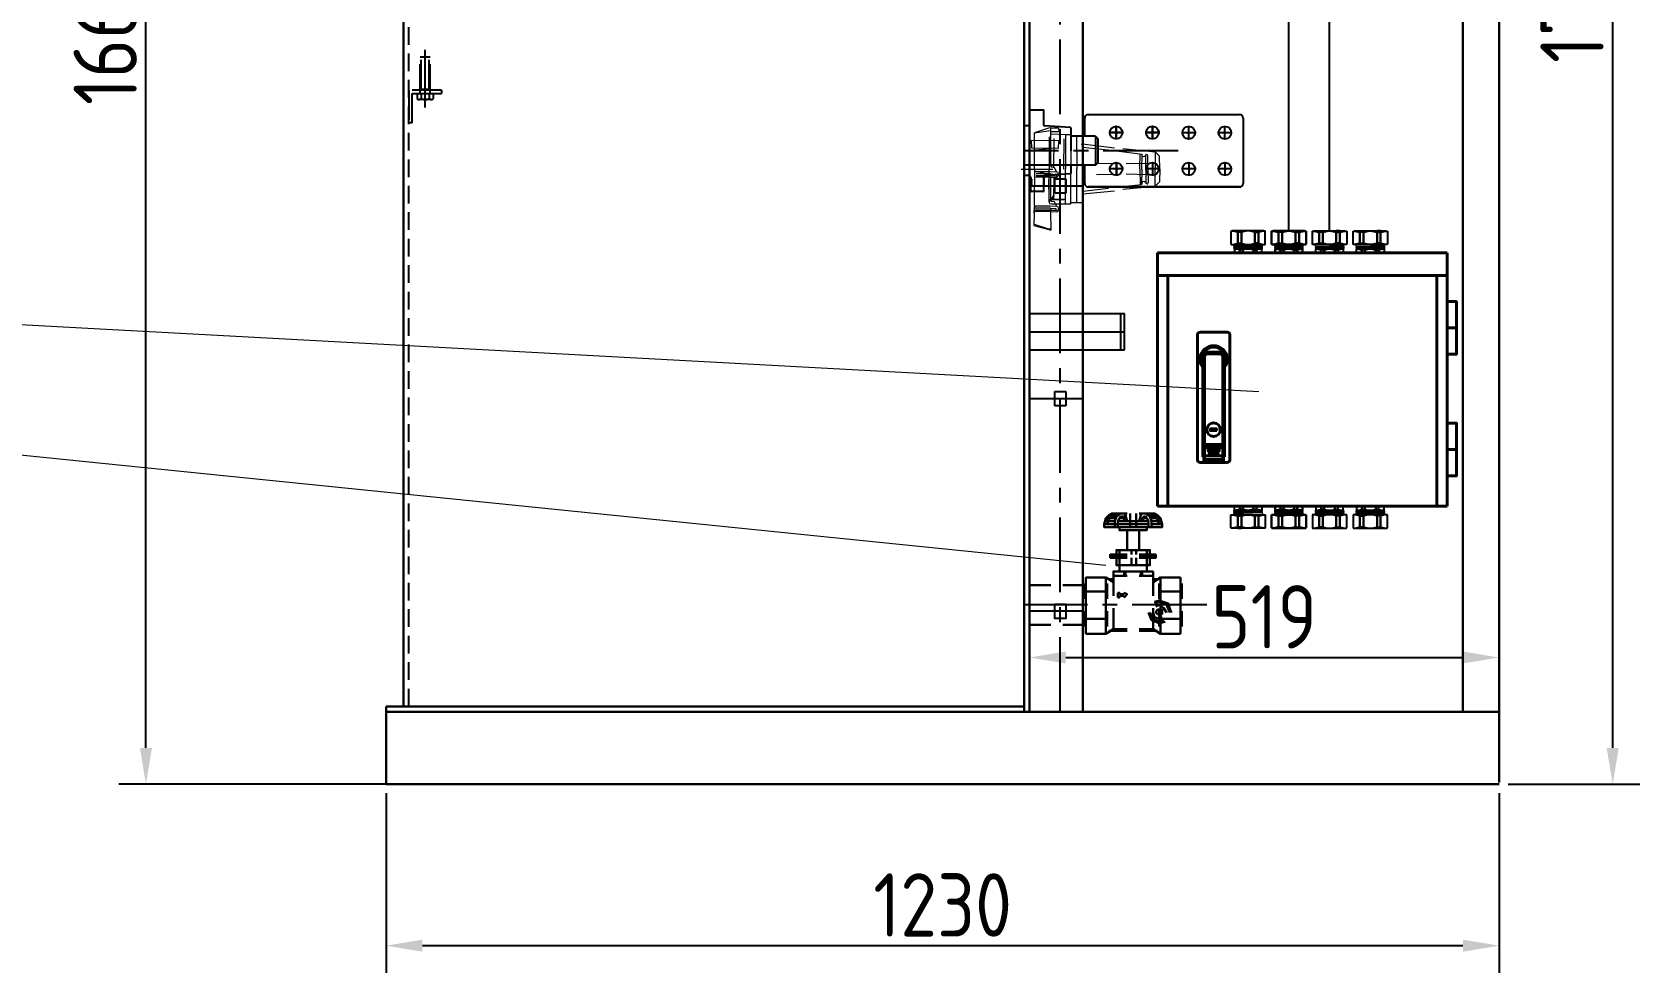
# Model space of a CAD drawing. Header units: millimetres. Extents: x 124493 to 133608, y -169944 to -164394.
# Drawn here: x 128346 to 130123, y -167298 to -166259 of the extents above; entities that cross this region are included whole.
import ezdxf

# ---------------------------------------------------------------- set-up
doc = ezdxf.new("R2010")
doc.units = ezdxf.units.MM
doc.header["$LTSCALE"] = 13
for name, pattern in [('CENTER', [50.8, 31.75, -6.35, 6.35, -6.35]), ('CENTERX2', [101.6, 63.5, -12.7, 12.7, -12.7]), ('DASHED', [0.75, 0.5, -0.25])]:
    doc.linetypes.add(name, pattern=pattern)
doc.layers.get('0').update_dxf_attribs({"color": 1, "linetype": 'CENTER'})
for name, color, linetype in [('1', 4, 'Continuous'), ('4虚线层', 6, 'DASHED'), ('C00-00-00', 7, 'Continuous'), ('粗实线', 4, 'Continuous')]:
    doc.layers.add(name, color=color, linetype=linetype)
doc.layers.add('标注、文本', color=3, linetype='Continuous', lineweight=25)
doc.layers.add('铁心', color=3, linetype='Continuous', lineweight=0)
doc.styles.get("Standard").update_dxf_attribs({"font": 'gbenor.shx', "bigfont": 'gbcbig.shx'})
doc.dimstyles.new('1-15', dxfattribs={"dimscale": 20, "dimtxt": 3.5, "dimasz": 2, "dimexe": 1.5, "dimexo": 0.5, "dimgap": 0.5, "dimtad": 1, "dimtoh": 1, "dimdec": 1, "dimdsep": 46, "dimtxsty": 'Standard', "dimcen": 2.5, "dimclrd": 3, "dimclre": 3, "dimclrt": 3, "dimadec": 0, "dimazin": 2, "dimtfac": 1, "dimtdec": 1, "dimtmove": 0, "dimatfit": 2, "dimfxl": 1, "dimarcsym": 0})

# ---------------------------------------------------------------- blocks, each defined once
blk = doc.blocks.new('A$C5957240F')
at = {"layer": '1', "color": 1, "linetype": 'CENTERX2', "lineweight": -3, "ltscale": 0.1}
blk.add_line((18, 16.7), (18, 80.4), dxfattribs=at)
at = {"layer": '4虚线层', "ltscale": 5}
for p, q in [((12.6, 32.4), (12.6, 72.9)), ((12.6, 72.9), (23.4, 72.9)), ((13.7, 37.2), (13.7, 72.9)), ((22.3, 37.2), (22.3, 72.9)), ((23.4, 32.4), (23.4, 72.9)), ((36, 36), (0, 36)), ((0, 36), (0, 0)), ((12.6, 37.2), (23.4, 37.2)), ((36, 36), (36, 32.4)), ((3.6, 0), (3.6, 32.4)), ((3.6, 32.4), (36, 32.4)), ((9, 32.4), (27, 32.4)), ((9, 32.4), (9, 26.7)), ((13.5, 32.4), (13.5, 26.7)), ((24.8, 25.6), (18, 25.6)), ((22.5, 32.4), (22.5, 26.7)), ((27, 32.4), (27, 26.7)), ((3.6, 0), (0, 0))]:
    blk.add_line(p, q, dxfattribs=at)
at = {"layer": '4虚线层'}
blk.add_line((18, 25.6), (11.2, 25.6), dxfattribs=at)
blk.add_arc((11.2, 28.7), 3.01, 221.6088, 318.3912, dxfattribs=at)
at = {"layer": '4虚线层', "ltscale": 5}
for centre, radius, start, end in [((18, 36.2), 10.5, 244.676, 295.324), ((24.8, 28.7), 3.01, 221.6088, 318.3912)]:
    blk.add_arc(centre, radius, start, end, dxfattribs=at)
blk = doc.blocks.new('*D529')
at = {"layer": 'Defpoints', "color": 0, "transparency": 16777216}
for p in [(128737.7, -167089.8), (129967.7, -167089.8), (128737.7, -167268.3)]:
    blk.add_point(p, dxfattribs=at)
at = {"layer": '标注、文本', "color": 3, "lineweight": -2, "transparency": 16777216}
for p, q in [((128737.7, -167099.8), (128737.7, -167298.3)), ((129967.7, -167099.8), (129967.7, -167298.3)), ((129927.7, -167268.3), (128777.7, -167268.3))]:
    blk.add_line(p, q, dxfattribs=at)
at = {"layer": '标注、文本', "color": 3, "transparency": 16777216}
for points in [[(128777.7, -167261.6), (128777.7, -167275), (128737.7, -167268.3)], [(129927.7, -167261.6), (129927.7, -167275), (129967.7, -167268.3)]]:
    blk.add_solid(points, dxfattribs=at)
at = {"layer": '标注、文本', "color": 3, "transparency": 16777216, "insert": (129352.7, -167223.3), "char_height": 70, "attachment_point": 5}
blk.add_mtext('1230', dxfattribs=at)
blk = doc.blocks.new('*D530')
at = {"layer": 'Defpoints', "color": 0, "transparency": 16777216}
for p in [(129967.7, -166949.8), (129448.7, -167009.8), (129967.7, -167009.8)]:
    blk.add_point(p, dxfattribs=at)
at = {"layer": '标注、文本', "color": 3, "lineweight": -2, "transparency": 16777216}
for p, q in [((129448.7, -166999.8), (129448.7, -166919.8)), ((129967.7, -166999.8), (129967.7, -166919.8)), ((129488.7, -166949.8), (129927.7, -166949.8))]:
    blk.add_line(p, q, dxfattribs=at)
at = {"layer": '标注、文本', "color": 3, "transparency": 16777216}
for points in [[(129488.7, -166943.1), (129488.7, -166956.4), (129448.7, -166949.8)], [(129927.7, -166943.1), (129927.7, -166956.4), (129967.7, -166949.8)]]:
    blk.add_solid(points, dxfattribs=at)
at = {"layer": '标注、文本', "color": 3, "transparency": 16777216, "insert": (129708.2, -166904.8), "char_height": 70, "attachment_point": 5}
blk.add_mtext('519', dxfattribs=at)
blk = doc.blocks.new('*D534')
at = {"layer": 'Defpoints', "color": 0, "transparency": 16777216}
for p in [(129967.7, -165339.8), (130093.4, -165339.8), (129967.7, -167089.8)]:
    blk.add_point(p, dxfattribs=at)
at = {"layer": '标注、文本', "color": 3, "lineweight": -2, "transparency": 16777216}
for p, q in [((129977.7, -165339.8), (130123.4, -165339.8)), ((130093.4, -167049.8), (130093.4, -165379.8)), ((129977.7, -167089.8), (130123.4, -167089.8))]:
    blk.add_line(p, q, dxfattribs=at)
at = {"layer": '标注、文本', "color": 3, "transparency": 16777216}
for points in [[(130086.7, -165379.8), (130100, -165379.8), (130093.4, -165339.8)], [(130086.7, -167049.8), (130100, -167049.8), (130093.4, -167089.8)]]:
    blk.add_solid(points, dxfattribs=at)
at = {"layer": '标注、文本', "color": 3, "transparency": 16777216, "insert": (130048.4, -166214.8), "char_height": 70, "attachment_point": 5, "rotation": 90}
blk.add_mtext('1750', dxfattribs=at)
blk = doc.blocks.new('A$C4C206FB1')
at = {"layer": '标注、文本', "color": 4, "lineweight": 30}
for points in [[(58.5, 85.6), (56.4, 84.5), (54.2, 82.4)], [(58.5, 84.5), (56.4, 83.4), (55.3, 82.4)], [(58.5, 83.4), (57.4, 82.4), (56.4, 81.3)], [(58.5, 82.4), (57.4, 82.4), (56.4, 81.3)], [(68.3, 85.6), (65, 85.6), (61.8, 83.4), (60.7, 80.2)], [(65, 83.4), (63.9, 82.4), (62.9, 80.2)], [(65, 82.4), (63.9, 82.4), (62.9, 80.2)], [(62.9, 75.9), (62.9, 80.2), (62.9, 78)], [(67.2, 80.2), (67.2, 82.4), (67.2, 83.4), (66.1, 83.4)], [(67.2, 82.4), (66.1, 82.4)], [(67.2, 82.4), (67.2, 80.2)], [(69.4, 80.2), (68.3, 84.5), (68.3, 85.6)], [(78, 80.2), (79.1, 84.5), (80.2, 85.6)], [(78, 85.6), (88.9, 85.6)], [(81.3, 83.4), (80.2, 82.4)], [(80.2, 80.2), (81.3, 82.4)], [(86.7, 80.2), (85.6, 83.4), (82.4, 85.6)], [(84.5, 80.2), (83.4, 82.4), (82.4, 83.4)], [(84.5, 80.2), (83.4, 82.4), (82.4, 82.4)], [(84.5, 75.9), (84.5, 80.2), (84.5, 78)], [(93.2, 82.4), (91, 84.5), (88.9, 85.6)], [(92.1, 82.4), (91, 83.4), (88.9, 84.5)], [(91, 81.3), (89.9, 82.4), (88.9, 83.4)], [(91, 81.3), (89.9, 82.4), (88.9, 82.4)], [(69.4, 75.9), (53.1, 75.9), (53.1, 78)], [(69.4, 75.9), (53.1, 75.9), (53.1, 78), (60.7, 78)], [(62.9, 78), (84.5, 78)], [(94.3, 78), (94.3, 75.9), (78, 75.9)], [(86.7, 78), (94.3, 78), (94.3, 75.9), (78, 75.9)], [(61.8, 56.4), (61.8, 59.6), (85.6, 59.6), (85.6, 56.4)], [(69.4, 55.3), (57.4, 55.3), (57.4, 56.4), (69.4, 56.4)], [(69.4, 54.2), (57.4, 54.2), (57.4, 55.3), (69.4, 55.3)], [(85.6, 54.2), (85.6, 48.8), (61.8, 48.8), (61.8, 54.2)], [(89.9, 56.4), (89.9, 55.3), (78, 55.3)], [(78, 56.4), (89.9, 56.4)], [(89.9, 55.3), (89.9, 54.2), (78, 54.2)], [(78, 55.3), (89.9, 55.3)], [(0, 34.7), (15.2, 34.7)], [(23.8, 34.7), (39, 34.7)], [(39, 24.9), (39, 35.8)], [(40.1, 40.1), (40.1, 30.3), (40.1, 10.8), (40.1, 0)], [(54.2, 40.1), (54.2, 30.3), (54.2, 10.8), (54.2, 0)], [(69.4, 41.2), (59.6, 41.2), (59.6, 44.4), (69.4, 44.4)], [(59.6, 41.2), (59.6, 27.1)], [(87.8, 44.4), (87.8, 41.2), (78, 41.2)], [(78, 44.4), (87.8, 44.4)], [(87.8, 41.2), (87.8, 27.1)], [(107.3, 40.1), (107.3, 30.3), (93.2, 30.3)], [(93.2, 40.1), (93.2, 30.3), (93.2, 10.8), (93.2, 0)], [(107.3, 40.1), (107.3, 30.3), (107.3, 10.8), (107.3, 0)], [(108.4, 24.9), (108.4, 35.8)], [(62.9, 29.3), (63.9, 29.3), (63.9, 28.2)], [(62.9, 29.3), (62.9, 28.2)], [(62.9, 26), (63.9, 26), (63.9, 27.1)], [(67.2, 26), (67.2, 27.1), (63.9, 27.1)], [(67.2, 29.3), (69.4, 28.2), (67.2, 26)], [(67.2, 29.3), (67.2, 28.2)], [(100.8, 15.2), (98.6, 21.7), (92.1, 23.8), (88.9, 22.8)], [(55.3, 16.3), (55.3, 5.4)], [(59.6, 18.4), (59.6, 3.3)], [(84.5, 15.2), (86.7, 9.8), (92.1, 7.6), (96.5, 8.7)], [(85.6, 15.2), (87.8, 10.8), (92.1, 8.7), (95.4, 9.8)], [(87.8, 18.4), (87.8, 3.3), (93.2, 0)], [(87.8, 15.2), (88.9, 11.9), (92.1, 10.8), (94.3, 11.9)], [(99.7, 15.2), (97.5, 20.6), (92.1, 22.8), (88.9, 21.7)], [(97.5, 15.2), (95.4, 18.4), (92.1, 20.6), (89.9, 19.5)], [(92.1, 16.3), (92.1, 5.4)], [(99.7, 15.2), (99.7, 16.3)], [(100.8, 15.2), (100.8, 16.3)], [(0, 6.5), (15.2, 6.5)], [(23.8, 6.5), (39, 6.5)], [(56.4, 2.2), (69.4, 2.2)], [(58.5, 3.3), (69.4, 3.3)], [(78, 3.3), (87.8, 3.3)], [(78, 3.3), (88.9, 3.3)], [(78, 2.2), (91, 2.2)], [(107.3, 10.8), (93.2, 10.8)]]:
    blk.add_lwpolyline(points, dxfattribs=at)
for points in [[(83.4, 75.9), (83.4, 73.7), (63.9, 73.7), (63.9, 75.9)], [(78, 73.7), (78, 59.6), (69.4, 59.6), (69.4, 73.7)], [(83.4, 48.8), (83.4, 44.4), (63.9, 44.4), (63.9, 48.8)], [(94.3, 15.2), (94.3, 17.3), (92.1, 17.3), (91, 17.3), (89.9, 15.2), (91, 14.1), (92.1, 14.1), (94.3, 14.1)], [(93.2, 15.2), (93.2, 16.3), (92.1, 16.3), (92.1, 15.2)]]:
    blk.add_lwpolyline(points, close=True, dxfattribs=at)
for points in [[(53.1, 78), (53.1, 78), (54.2, 82.4), (54.2, 82.4)], [(53.1, 78), (53.1, 78), (55.3, 82.4), (55.3, 82.4)], [(55.3, 78), (55.3, 78), (56.4, 81.3), (56.4, 81.3)], [(55.3, 78), (55.3, 78), (56.4, 81.3), (56.4, 81.3)], [(56.4, 80.2), (56.4, 80.2), (60.7, 80.2), (60.7, 80.2)], [(58.5, 85.6), (58.5, 85.6), (69.4, 85.6), (69.4, 85.6)], [(58.5, 84.5), (58.5, 84.5), (63.9, 84.5), (63.9, 84.5)], [(58.5, 83.4), (58.5, 83.4), (61.8, 83.4), (61.8, 83.4)], [(58.5, 82.4), (58.5, 82.4), (61.8, 82.4), (61.8, 82.4)], [(60.7, 80.2), (60.7, 80.2), (60.7, 75.9), (60.7, 75.9)], [(62.9, 80.2), (62.9, 80.2), (84.5, 80.2), (84.5, 80.2)], [(65, 83.4), (65, 83.4), (66.1, 83.4), (66.1, 83.4)], [(65, 82.4), (65, 82.4), (66.1, 82.4), (66.1, 82.4)], [(71.5, 85.6), (71.5, 85.6), (71.5, 75.9), (71.5, 75.9)], [(75.9, 85.6), (75.9, 85.6), (75.9, 75.9), (75.9, 75.9)], [(79.1, 84.5), (79.1, 84.5), (79.1, 85.6), (79.1, 85.6)], [(82.4, 85.6), (82.4, 85.6), (80.2, 85.6), (80.2, 85.6)], [(80.2, 82.4), (80.2, 82.4), (80.2, 80.2), (80.2, 80.2)], [(82.4, 83.4), (82.4, 83.4), (81.3, 83.4), (81.3, 83.4)], [(82.4, 82.4), (82.4, 82.4), (81.3, 82.4), (81.3, 82.4)], [(88.9, 84.5), (88.9, 84.5), (83.4, 84.5), (83.4, 84.5)], [(88.9, 83.4), (88.9, 83.4), (85.6, 83.4), (85.6, 83.4)], [(88.9, 82.4), (88.9, 82.4), (85.6, 82.4), (85.6, 82.4)], [(86.7, 80.2), (86.7, 80.2), (91, 80.2), (91, 80.2)], [(91, 80.2), (91, 80.2), (86.7, 80.2), (86.7, 80.2)], [(86.7, 80.2), (86.7, 80.2), (86.7, 75.9), (86.7, 75.9)], [(92.1, 78), (92.1, 78), (91, 81.3), (91, 81.3)], [(92.1, 78), (92.1, 78), (91, 81.3), (91, 81.3)], [(94.3, 78), (94.3, 78), (92.1, 82.4), (92.1, 82.4)], [(94.3, 78), (94.3, 78), (93.2, 82.4), (93.2, 82.4)], [(60.7, 78), (60.7, 78), (55.3, 78), (55.3, 78)], [(60.7, 78), (60.7, 78), (62.9, 78), (62.9, 78)], [(84.5, 78), (84.5, 78), (62.9, 78), (62.9, 78)], [(94.3, 78), (94.3, 78), (86.7, 78), (86.7, 78)], [(86.7, 78), (86.7, 78), (92.1, 78), (92.1, 78)], [(94.3, 75.9), (94.3, 75.9), (94.3, 78), (94.3, 78)], [(63.9, 59.6), (63.9, 59.6), (63.9, 56.4), (63.9, 56.4)], [(72.6, 59.6), (72.6, 59.6), (72.6, 56.4), (72.6, 56.4)], [(75.9, 59.6), (75.9, 59.6), (75.9, 56.4), (75.9, 56.4)], [(83.4, 59.6), (83.4, 59.6), (83.4, 56.4), (83.4, 56.4)], [(63.9, 54.2), (63.9, 54.2), (63.9, 48.8), (63.9, 48.8)], [(72.6, 54.2), (72.6, 54.2), (72.6, 48.8), (72.6, 48.8)], [(75.9, 54.2), (75.9, 54.2), (75.9, 48.8), (75.9, 48.8)], [(83.4, 54.2), (83.4, 54.2), (83.4, 48.8), (83.4, 48.8)], [(40.1, 40.1), (40.1, 40.1), (46.6, 40.1), (46.6, 40.1)], [(40.1, 30.3), (40.1, 30.3), (40.1, 40.1), (40.1, 40.1)], [(46.6, 40.1), (46.6, 40.1), (54.2, 40.1), (54.2, 40.1)], [(54.2, 40.1), (54.2, 40.1), (59.6, 36.8), (59.6, 36.8)], [(55.3, 35.8), (55.3, 35.8), (55.3, 24.9), (55.3, 24.9)], [(56.4, 39), (56.4, 39), (59.6, 39), (59.6, 39)], [(58.5, 37.9), (58.5, 37.9), (59.6, 37.9), (59.6, 37.9)], [(67.2, 44.4), (67.2, 44.4), (67.2, 41.2), (67.2, 41.2)], [(68.3, 44.4), (68.3, 44.4), (68.3, 41.2), (68.3, 41.2)], [(79.1, 44.4), (79.1, 44.4), (79.1, 41.2), (79.1, 41.2)], [(80.2, 44.4), (80.2, 44.4), (80.2, 41.2), (80.2, 41.2)], [(93.2, 40.1), (93.2, 40.1), (87.8, 36.8), (87.8, 36.8)], [(87.8, 39), (87.8, 39), (91, 39), (91, 39)], [(87.8, 37.9), (87.8, 37.9), (88.9, 37.9), (88.9, 37.9)], [(92.1, 35.8), (92.1, 35.8), (92.1, 24.9), (92.1, 24.9)], [(107.3, 40.1), (107.3, 40.1), (93.2, 40.1), (93.2, 40.1)], [(40.1, 30.3), (40.1, 30.3), (46.6, 30.3), (46.6, 30.3)], [(46.6, 30.3), (46.6, 30.3), (54.2, 30.3), (54.2, 30.3)], [(62.9, 26), (62.9, 26), (62.9, 28.2), (62.9, 28.2)], [(63.9, 28.2), (63.9, 28.2), (67.2, 28.2), (67.2, 28.2)], [(39, 5.4), (39, 5.4), (39, 16.3), (39, 16.3)], [(97.5, 15.2), (97.5, 15.2), (97.5, 16.3), (97.5, 16.3)], [(108.4, 5.4), (108.4, 5.4), (108.4, 16.3), (108.4, 16.3)], [(40.1, 10.8), (40.1, 10.8), (46.6, 10.8), (46.6, 10.8)], [(46.6, 10.8), (46.6, 10.8), (54.2, 10.8), (54.2, 10.8)], [(54.2, 0), (54.2, 0), (59.6, 3.3), (59.6, 3.3)], [(59.6, 3.3), (59.6, 3.3), (69.4, 3.3), (69.4, 3.3)], [(45.5, 0), (45.5, 0), (40.1, 0), (40.1, 0)], [(54.2, 0), (54.2, 0), (45.5, 0), (45.5, 0)], [(93.2, 0), (93.2, 0), (107.3, 0), (107.3, 0)]]:
    blk.add_open_spline(points, degree=3, dxfattribs=at)
blk = doc.blocks.new('*D537')
at = {"layer": 'Defpoints', "color": 0, "transparency": 16777216}
for p in [(128472, -165431.6), (128703.7, -165431.6), (128817.7, -167089.8)]:
    blk.add_point(p, dxfattribs=at)
at = {"layer": '标注、文本', "color": 3, "lineweight": -2, "transparency": 16777216}
for p, q in [((128693.7, -165431.6), (128442, -165431.6)), ((128472, -167049.8), (128472, -165471.6)), ((128807.7, -167089.8), (128442, -167089.8))]:
    blk.add_line(p, q, dxfattribs=at)
at = {"layer": '标注、文本', "color": 3, "transparency": 16777216}
for points in [[(128465.4, -165471.6), (128478.7, -165471.6), (128472, -165431.6)], [(128465.4, -167049.8), (128478.7, -167049.8), (128472, -167089.8)]]:
    blk.add_solid(points, dxfattribs=at)
at = {"layer": '标注、文本', "color": 3, "transparency": 16777216, "insert": (128427, -166260.7), "char_height": 70, "attachment_point": 5, "rotation": 90}
blk.add_mtext('1660', dxfattribs=at)
blk = doc.blocks.new('电缆管接头(M32)')
at = {"color": 1}
for p, q in [((15.2, 0), (-15.2, 0)), ((15.2, -4.5), (-15.2, -4.5))]:
    blk.add_line(p, q, dxfattribs=at)
at = {"color": 1, "lineweight": 15}
for p, q in [((-16, -5), (-15.2, -4.5)), ((-16, -5), (-15.2, -5.5)), ((-16, -5.9), (-15.2, -5.5)), ((-16, -5.9), (-15.2, -6.4)), ((-16, -6.9), (-15.2, -6.4)), ((-16, -6.9), (-15.2, -7.4)), ((-16, -7.9), (-15.2, -7.4)), ((-16, -7.9), (-16, -9.3)), ((16, -9.3), (-16, -9.3)), ((-15.2, -4.5), (15.2, -5.5)), ((-15.2, -5.5), (15.2, -6.4)), ((-15.2, -6.4), (15.2, -7.4)), ((-15.2, -7.4), (15.2, -8.3)), ((16, -5), (15.2, -4.5)), ((16, -5), (15.2, -5.5)), ((16, -5.9), (15.2, -5.5)), ((16, -5.9), (15.2, -6.4)), ((16, -6.9), (15.2, -6.4)), ((16, -6.9), (15.2, -7.4)), ((16, -7.9), (15.2, -7.4)), ((16, -7.9), (15.2, -8.3)), ((16, -8.8), (15.2, -8.3)), ((16, -8.8), (16, -9.3))]:
    blk.add_line(p, q, dxfattribs=at)
at = {"color": 1}
for points in [[(-15.2, 0), (-15.2, -4.2)], [(-9.2, 0), (-9.2, -3.4)], [(-9.2, 0), (-9.2, -3.4)], [(-6, 0), (-6, -3.4)], [(-6, -3.4), (-6, 0)], [(6, -3.4), (6, 0)], [(6, 0), (6, -3.4)], [(6, -3.4), (6, 0)], [(9.2, 0), (9.2, -3.4)], [(9.2, 0), (9.2, -3.4)], [(15.2, -4.2), (15.2, 0)], [(-19, -9.6), (-19, -23.9)], [(17.2, -9.3), (-17.2, -9.3)], [(-13.8, -4.5), (13.8, -4.5)], [(-7.5, -9.3), (-11.5, -9.3)], [(-11.5, -10.7), (-11.5, -22.9)], [(-11.5, -10.7), (-11.5, -22.9)], [(-9.2, -4.5), (-6, -4.5)], [(7.5, -9.3), (-7.5, -9.3)], [(-7.5, -10.7), (-7.5, -22.9)], [(-7.5, -22.9), (-7.5, -10.7)], [(-6, -4.5), (6, -4.5)], [(9.2, -4.5), (6, -4.5)], [(7.5, -9.3), (11.5, -9.3)], [(7.5, -22.9), (7.5, -10.7)], [(7.5, -10.7), (7.5, -22.9)], [(7.5, -22.9), (7.5, -10.7)], [(11.5, -10.7), (11.5, -22.9)], [(11.5, -10.7), (11.5, -22.9)], [(19, -23.9), (19, -9.6)], [(-17.2, -24.3), (17.2, -24.3)], [(-11.5, -24.3), (-7.5, -24.3)], [(-7.5, -24.3), (7.5, -24.3)], [(11.5, -24.3), (7.5, -24.3)]]:
    blk.add_lwpolyline(points, dxfattribs=at)
for points in [[(-6, -3.4), (-9.2, -3.4), (-9.2, 0), (-6, 0)], [(6, -3.4), (9.2, -3.4), (9.2, 0), (6, 0)], [(-7.5, -22.9), (-11.5, -22.9), (-11.5, -10.7), (-7.5, -10.7)], [(7.5, -22.9), (11.5, -22.9), (11.5, -10.7), (7.5, -10.7)]]:
    blk.add_lwpolyline(points, close=True, dxfattribs=at)
for centre, radius, start, end in [((-8.1, -59.8), 51.4, 100.2815, 102.2979), ((-26.4, -59.8), 51.4, 73.1437, 79.7185), ((-6.4, 35.9), 41.1, 257.7021, 259.7185), ((-21.1, 35.9), 41.1, 280.2815, 286.8563), ((7.4, -59.8), 51.4, 100.2815, 106.8563), ((5.9, 35.9), 41.1, 253.1437, 259.7185), ((-5.9, 35.9), 41.1, 280.2815, 286.8563), ((-7.4, -59.8), 51.4, 73.1437, 79.7185), ((21.1, 35.9), 41.1, 253.1437, 259.7185), ((26.4, -59.8), 51.4, 100.2815, 106.8563), ((6.4, 35.9), 41.1, 280.2815, 282.2979), ((8.1, -59.8), 51.4, 77.7021, 79.7185), ((-8.1, 26.3), 51.4, 257.7021, 259.7185), ((-26.4, 26.3), 51.4, 280.2815, 286.8563), ((7.4, 26.3), 51.4, 253.1437, 259.7185), ((-7.4, 26.3), 51.4, 280.2815, 286.8563), ((26.4, 26.3), 51.4, 253.1437, 259.7185), ((8.1, 26.3), 51.4, 280.2815, 282.2979)]:
    blk.add_arc(centre, radius, start, end, dxfattribs=at)

msp = doc.modelspace()

# ---------------------------------------------------------------- linework, layer by layer
at = {"color": 4, "linetype": 'ByBlock', "lineweight": 40}
for p, q in [((129910.36, -166502.69), (129590.36, -166502.69)), ((129590.36, -166502.69), (129590.36, -166782.69)), ((129590.36, -166502.69), (129590.36, -166782.69)), ((129910.36, -166502.69), (129910.36, -166782.69)), ((129910.36, -166527.69), (129590.36, -166527.69)), ((129601.78, -166527.69), (129601.78, -166782.69)), ((129898.93, -166527.69), (129898.93, -166782.69)), ((129641.72, -166628.72), (129641.72, -166615.46)), ((129659.72, -166612.46), (129644.72, -166612.46)), ((129662.72, -166628.72), (129662.72, -166615.46)), ((129640.22, -166727.94), (129640.22, -166629.23)), ((129641.22, -166734.23), (129641.22, -166628.89)), ((129663.22, -166734.23), (129663.22, -166628.89)), ((129664.22, -166727.94), (129664.22, -166629.23)), ((129910.36, -166782.69), (129590.36, -166782.69))]:
    msp.add_line(p, q, dxfattribs=at)
at = {"color": 4, "linetype": 'ByBlock', "lineweight": 30}
msp.add_line((129637.22, -166590.23), (129667.22, -166590.23), dxfattribs=at)
at = {"color": 4, "linetype": 'ByBlock', "lineweight": 40}
for points in [[(129910.36, -166556.37), (129920.52, -166556.37), (129920.52, -166585.55), (129910.36, -166585.55)], [(129910.36, -166585.55), (129920.52, -166585.55), (129920.52, -166614.73), (129910.36, -166614.73)], [(129910.36, -166719.83), (129920.52, -166719.83), (129920.52, -166690.65), (129910.36, -166690.65)], [(129655.72, -166699.08), (129655.72, -166697.08), (129648.72, -166697.08), (129648.72, -166699.08)], [(129642.22, -166726.73), (129662.22, -166726.73), (129662.22, -166731.14), (129642.22, -166731.14)], [(129910.36, -166749.02), (129920.52, -166749.02), (129920.52, -166719.83), (129910.36, -166719.83)]]:
    msp.add_lwpolyline(points, close=True, dxfattribs=at)
for points in [[(129637.22, -166734.23), (129667.22, -166734.23, 0.4142136), (129670.22, -166731.23), (129670.22, -166593.23, 0.4142136), (129667.22, -166590.23), (129637.22, -166590.23, 0.4142136), (129634.22, -166593.23), (129634.22, -166731.23, 0.4142136)], [(129642.72, -166714.23), (129661.72, -166714.23, 0.4142136), (129662.22, -166713.73), (129662.22, -166617.23, 0.4142136), (129659.22, -166614.23), (129645.22, -166614.23, 0.4142136), (129642.22, -166617.23), (129642.22, -166713.73, 0.4142136)], [(129642.22, -166726.73), (129662.22, -166726.73), (129662.22, -166715.23, 0.4142136), (129661.72, -166714.73), (129642.72, -166714.73, 0.4142136), (129642.22, -166715.23)], [(129645.79, -166718.3), (129658.79, -166718.3, 0.4142136), (129659.79, -166717.3), (129659.79, -166717.3, 0.4142136), (129658.79, -166716.3), (129645.79, -166716.3, 0.4142136), (129644.79, -166717.3), (129644.79, -166717.3, 0.4142136)], [(129647.04, -166721.8), (129657.54, -166721.8, 0.4142136), (129658.54, -166720.8), (129658.54, -166720.8, 0.4142136), (129657.54, -166719.8), (129647.04, -166719.8, 0.4142136), (129646.04, -166720.8), (129646.04, -166720.8, 0.4142136)], [(129648.29, -166725.33), (129656.29, -166725.33, 0.4142136), (129657.29, -166724.33), (129657.29, -166724.33, 0.4142136), (129656.29, -166723.33), (129648.29, -166723.33, 0.4142136), (129647.29, -166724.33), (129647.29, -166724.33, 0.4142136)]]:
    msp.add_lwpolyline(points, format="xyb", close=True, dxfattribs=at)
msp.add_circle((129652.22, -166698.08), 7.5, dxfattribs=at)
for centre, radius, start, end in [((129652.22, -166620.23), 15, 323.1301, 216.8699), ((129652.22, -166620.23), 14, 321.78679, 218.21321), ((129652.22, -166620.23), 13.5, 321.05756, 218.94244), ((129644.72, -166615.46), 3, 90, 180), ((129659.72, -166615.46), 3, 0, 90), ((129641.22, -166726.37), 1.87, 237.63745, 270), ((129663.22, -166726.37), 1.87, 270, 302.36255)]:
    msp.add_arc(centre, radius, start, end, dxfattribs=at)
at = {"layer": '1', "color": 1, "linetype": 'CENTERX2', "lineweight": -3, "ltscale": 0.1}
for p, q in [((129482.68, -167009.77), (129482.68, -165369.76)), ((129482.68, -167009.77), (129482.68, -165369.76)), ((129612.85, -166389.75), (129442.68, -166389.75)), ((129507.68, -166428.77), (129448.68, -166428.77)), ((129507.68, -166663.77), (129448.68, -166663.77)), ((129644.84, -166891.77), (129442.68, -166891.77)), ((129507.68, -166898.77), (129448.68, -166898.77))]:
    msp.add_line(p, q, dxfattribs=at)
at = {"layer": '4虚线层', "ltscale": 3}
msp.add_line((128762.68, -167003.77), (128762.68, -165468.77), dxfattribs=at)
at = {"layer": 'C00-00-00', "lineweight": 0}
for points in [[(129472.03, -166364.43), (129469.8, -166364.65), (129454.05, -166369.75)], [(129454.26, -166409.86), (129454.05, -166369.75), (129472.09, -166367.36)], [(129472.03, -166364.43), (129480.81, -166364.27), (129481.24, -166368.74), (129471.77, -166368.74)], [(129472.03, -166364.43), (129471.92, -166405.93), (129472.45, -166406.78), (129473.68, -166407.79)], [(129472.67, -166371.14), (129488.52, -166371.88), (129494.37, -166371.78), (129494.37, -166409.65)], [(129494.37, -166371.78), (129494.75, -166373.32), (129507.14, -166373.27), (129507.46, -166409.76)], [(129500.6, -166373.21), (129500.91, -166409.7)], [(129448.04, -166389.49), (129470.38, -166387.36)], [(129470.38, -166387.36), (129470.27, -166409.91)], [(129475.75, -166408.27), (129475.86, -166376.24)], [(129505.76, -166382.42), (129507.3, -166382.04), (129542.67, -166386.57)], [(129544.8, -166389.97), (129573.1, -166393.59)], [(129551.98, -166387.26), (129587.52, -166391.09), (129587.51, -166410.03)], [(129592.67, -166409.77), (129592.25, -166395.83), (129587.52, -166391.09)], [(129478.94, -166413.37), (129476.44, -166408.43), (129473.68, -166407.79)], [(129546.61, -166404.23), (129522.67, -166403.8)], [(129579.48, -166403.81), (129555.38, -166404.07)], [(129572.94, -166394.29), (129573.31, -166395.83), (129574.7, -166396.15), (129576.24, -166395.77), (129577.25, -166394.55)], [(129578.1, -166394.02), (129577.41, -166393.86), (129577.25, -166394.55)], [(129579.43, -166410.35), (129579.32, -166395.03), (129578.79, -166394.18), (129578.1, -166394.02)], [(129454.26, -166409.86), (129453.94, -166449.12), (129454.31, -166450.66), (129455.69, -166450.98)], [(129472.77, -166443.27), (129471.07, -166444.33), (129470.59, -166446.41), (129470.96, -166447.95), (129473.04, -166448.43), (129488.36, -166448.32), (129494.21, -166448.22), (129494.37, -166409.65)], [(129471.81, -166419.01), (129471.92, -166443.8), (129486.55, -166443.54), (129488.09, -166443.16), (129488.41, -166441.78), (129488.52, -166409.76)], [(129471.81, -166419.01), (129471.92, -166443.8), (129472.45, -166444.65), (129473.67, -166445.66)], [(129471.81, -166419.01), (129479.05, -166419.22)], [(129471.92, -166415.39), (129472.13, -166417.63)], [(129471.92, -166415.39), (129472.13, -166417.63)], [(129474.15, -166443.59), (129471.92, -166443.8), (129475.7, -166443.21), (129476.12, -166419.28)], [(129478.68, -166417.68), (129478.3, -166416.14), (129476.92, -166415.82)], [(129481.07, -166416.78), (129480.7, -166415.23), (129480.33, -166413.69), (129478.94, -166413.37)], [(129479.05, -166419.22), (129480.06, -166418), (129481.07, -166416.78)], [(129494.53, -166446.83), (129507.61, -166446.94), (129507.46, -166409.76)], [(129546.82, -166415.93), (129522.72, -166416.2)], [(129551.77, -166432.37), (129587.51, -166428.97), (129587.51, -166410.03)], [(129579.53, -166416.2), (129555.6, -166415.77)], [(129577.46, -166425.19), (129576.24, -166424.18), (129574.85, -166423.86), (129573.31, -166424.23), (129572.83, -166426.31)], [(129577.46, -166425.19), (129577.99, -166426.04), (129578.68, -166426.2)], [(129578.68, -166426.2), (129579.37, -166426.36), (129579.69, -166424.98)], [(129592.67, -166409.77), (129592.25, -166424.24), (129587.51, -166428.97)], [(129507.61, -166437.47), (129542.67, -166433.91)], [(129544.32, -166429.92), (129572.67, -166427)], [(129453.67, -166453.43), (129454.74, -166455.13), (129456.12, -166455.45)], [(129453.94, -166449.12), (129454.15, -166451.35), (129454.52, -166452.89), (129455.91, -166453.21)], [(129453.94, -166458.59), (129454.15, -166451.35)], [(129455.8, -166456.83), (129454.26, -166457.2), (129453.94, -166458.59)], [(129471.81, -166456.89), (129479.05, -166457.1)], [(129478.94, -166451.25), (129476.44, -166446.3), (129473.67, -166445.66)], [(129478.67, -166455.56), (129478.3, -166454.01), (129476.92, -166453.69)], [(129481.07, -166454.65), (129480.7, -166453.11), (129480.32, -166451.57), (129478.94, -166451.25)], [(129479.05, -166457.1), (129479.9, -166456.57), (129481.07, -166454.65)], [(129453.67, -166472.36), (129470.11, -166476.89), (129472.18, -166477.37), (129471.97, -166475.13)], [(129453.99, -166470.98), (129469.58, -166476.04), (129471.81, -166475.82)]]:
    msp.add_lwpolyline(points, dxfattribs=at)
msp.add_lwpolyline([(129450.91, -166386.51), (129480.7, -166386.83), (129481.07, -166378.9), (129450.59, -166378.42)], close=True, dxfattribs=at)
for points in [[(129488.52, -166371.88), (129488.52, -166371.88), (129488.52, -166409.76), (129488.52, -166409.76)], [(129470.49, -166374.27), (129470.49, -166374.27), (129470.27, -166409.91), (129470.27, -166409.91)], [(129486.71, -166376.56), (129486.71, -166376.56), (129486.28, -166409.97), (129486.28, -166409.97)], [(129488.47, -166378.43), (129488.47, -166378.43), (129488.52, -166409.76), (129488.52, -166409.76)], [(129507.19, -166385.66), (129507.19, -166385.66), (129535.65, -166388.59), (129535.65, -166388.59)], [(129570.81, -166409.82), (129570.81, -166409.82), (129571.03, -166393.11), (129571.03, -166393.11)], [(129572.89, -166410.3), (129572.89, -166410.3), (129573.1, -166393.59), (129573.1, -166393.59)], [(129577.35, -166409.87), (129577.35, -166409.87), (129577.25, -166394.55), (129577.25, -166394.55)], [(129578.1, -166394.02), (129578.1, -166394.02), (129578.26, -166393.33), (129578.26, -166393.33)], [(129439.63, -166410.12), (129439.63, -166410.12), (129474.58, -166410.18), (129474.58, -166410.18)], [(129455.17, -166412.25), (129455.17, -166412.25), (129470.38, -166415.77), (129470.38, -166415.77)], [(129471.71, -166413.16), (129471.71, -166413.16), (129455.7, -166413.1), (129455.7, -166413.1)], [(129471.81, -166419.01), (129471.81, -166419.01), (129455.8, -166418.96), (129455.8, -166418.96)], [(129471.92, -166415.39), (129471.92, -166415.39), (129455.91, -166415.34), (129455.91, -166415.34)], [(129472.13, -166417.63), (129472.13, -166417.63), (129456.12, -166417.57), (129456.12, -166417.57)], [(129470.16, -166432.47), (129470.16, -166432.47), (129470.27, -166409.91), (129470.27, -166409.91)], [(129470.59, -166446.41), (129470.59, -166446.41), (129470.27, -166409.91), (129470.27, -166409.91)], [(129478.94, -166413.37), (129478.94, -166413.37), (129471.71, -166413.16), (129471.71, -166413.16)], [(129471.92, -166415.39), (129471.92, -166415.39), (129476.92, -166415.82), (129476.92, -166415.82)], [(129472.13, -166417.63), (129472.13, -166417.63), (129478.68, -166417.68), (129478.68, -166417.68)], [(129478.68, -166417.68), (129478.68, -166417.68), (129478.84, -166416.99), (129478.84, -166416.99)], [(129488.36, -166448.32), (129488.36, -166448.32), (129488.52, -166409.76), (129488.52, -166409.76)], [(129501.07, -166446.89), (129501.07, -166446.89), (129500.91, -166409.7), (129500.91, -166409.7)], [(129570.81, -166409.82), (129570.81, -166409.82), (129571.13, -166427.37), (129571.13, -166427.37)], [(129572.89, -166410.3), (129572.89, -166410.3), (129572.67, -166427), (129572.67, -166427)], [(129577.35, -166409.87), (129577.35, -166409.87), (129577.3, -166425.88), (129577.3, -166425.88)], [(129579.43, -166410.35), (129579.43, -166410.35), (129579.69, -166424.98), (129579.69, -166424.98)], [(129476.12, -166438.21), (129476.12, -166438.21), (129471.92, -166443.8), (129471.92, -166443.8)], [(129472.77, -166443.27), (129472.77, -166443.27), (129488.78, -166443.32), (129488.78, -166443.32)], [(129475.64, -166440.29), (129475.64, -166440.29), (129474.15, -166443.59), (129474.15, -166443.59)], [(129507.56, -166434.55), (129507.56, -166434.55), (129536.07, -166430.93), (129536.07, -166430.93)], [(129453.94, -166458.59), (129453.94, -166458.59), (129453.67, -166472.36), (129453.67, -166472.36)], [(129471.71, -166451.03), (129471.71, -166451.03), (129455.69, -166450.98), (129455.69, -166450.98)], [(129471.81, -166456.89), (129471.81, -166456.89), (129455.8, -166456.83), (129455.8, -166456.83)], [(129471.92, -166453.27), (129471.92, -166453.27), (129455.91, -166453.21), (129455.91, -166453.21)], [(129472.13, -166455.5), (129472.13, -166455.5), (129456.12, -166455.45), (129456.12, -166455.45)], [(129470.59, -166446.41), (129470.59, -166446.41), (129470.75, -166445.71), (129470.75, -166445.71)], [(129478.94, -166451.25), (129478.94, -166451.25), (129471.71, -166451.03), (129471.71, -166451.03)], [(129471.81, -166456.89), (129471.81, -166456.89), (129472.18, -166477.37), (129472.18, -166477.37)], [(129471.92, -166453.27), (129471.92, -166453.27), (129472.13, -166455.5), (129472.13, -166455.5)], [(129471.92, -166453.27), (129471.92, -166453.27), (129476.92, -166453.69), (129476.92, -166453.69)], [(129472.13, -166455.5), (129472.13, -166455.5), (129478.67, -166455.56), (129478.67, -166455.56)], [(129478.67, -166455.56), (129478.67, -166455.56), (129478.83, -166454.86), (129478.83, -166454.86)]]:
    msp.add_open_spline(points, degree=3, dxfattribs=at)
at = {"layer": '标注、文本'}
for p, q in [((129780.36, -166478.4), (129780.36, -165596.82)), ((129442.68, -165638.77), (129442.68, -167001.77)), ((129735.36, -166478.4), (129735.36, -165687.11)), ((129448.68, -166589.74), (129553.68, -166589.74))]:
    msp.add_line(p, q, dxfattribs=at)
at = {"layer": '标注、文本', "color": 2}
for p, q in [((129448.68, -166569.74), (129553.68, -166569.74)), ((129549.68, -166609.74), (129549.68, -166569.74)), ((129553.68, -166609.74), (129553.68, -166569.74)), ((129448.68, -166609.74), (129553.68, -166609.74))]:
    msp.add_line(p, q, dxfattribs=at)
at = {"layer": '粗实线', "lineweight": 30}
for p, q in [((129927.68, -167009.77), (129927.68, -165339.76)), ((129967.68, -167009.77), (129967.68, -165339.76)), ((129442.68, -167009.77), (129442.68, -165369.76)), ((129448.68, -167009.77), (129448.68, -165369.76)), ((129507.68, -167009.77), (129507.68, -165369.76)), ((128756.68, -167003.77), (128756.68, -165468.77)), ((129442.68, -167003.77), (128737.68, -167003.77)), ((128737.68, -167003.77), (128737.68, -167089.77)), ((129442.68, -167009.77), (128737.68, -167009.77)), ((129442.68, -167009.77), (129967.68, -167009.77)), ((129967.68, -167009.77), (129967.68, -167087.77)), ((128737.68, -167089.77), (129967.68, -167089.77))]:
    msp.add_line(p, q, dxfattribs=at)
at = {"layer": '粗实线'}
for p, q in [((129448.68, -166389.74), (129448.68, -166345.74)), ((129448.68, -166389.75), (129448.68, -166349.75)), ((129448.68, -166389.76), (129448.68, -166349.76)), ((129463.68, -166344.74), (129449.68, -166344.74)), ((129464.68, -166361.31), (129464.68, -166345.74)), ((129464.68, -166361.31), (129464.68, -166350.75)), ((129464.68, -166361.33), (129464.68, -166350.76)), ((129509.68, -166373.77), (129509.68, -166353.77)), ((129513.68, -166349.77), (129680.79, -166349.77)), ((129684.79, -166353.77), (129684.79, -166425.77)), ((129448.68, -166362.25), (129442.68, -166362.25)), ((129448.68, -166362.26), (129442.68, -166362.26)), ((129493.75, -166364.19), (129465.62, -166362.31)), ((129493.75, -166364.2), (129465.62, -166362.32)), ((129494.68, -166389.75), (129494.68, -166365.19)), ((129494.68, -166389.76), (129494.68, -166365.2)), ((129509.68, -166373.77), (129509.68, -166358.77)), ((129552.57, -166369.74), (129536.38, -166369.74)), ((129552.57, -166369.74), (129536.38, -166369.74)), ((129552.67, -166369.66), (129536.48, -166369.66)), ((129552.67, -166369.85), (129536.48, -166369.85)), ((129552.67, -166369.85), (129536.48, -166369.85)), ((129552.78, -166369.66), (129536.59, -166369.66)), ((129544.58, -166377.13), (129544.58, -166362.18)), ((129544.68, -166362.37), (129544.68, -166377.33)), ((129544.68, -166362.46), (129544.68, -166377.41)), ((129544.79, -166377.05), (129544.79, -166362.09)), ((129544.79, -166377.13), (129544.79, -166362.18)), ((129592.67, -166369.74), (129576.48, -166369.74)), ((129592.67, -166369.74), (129576.48, -166369.74)), ((129592.67, -166369.77), (129576.48, -166369.77)), ((129592.78, -166369.77), (129576.59, -166369.77)), ((129584.68, -166377.13), (129584.68, -166362.18)), ((129584.79, -166362.37), (129584.79, -166377.33)), ((129632.78, -166369.83), (129616.59, -166369.83)), ((129632.78, -166369.83), (129616.59, -166369.83)), ((129624.79, -166377.22), (129624.79, -166362.26)), ((129672.78, -166369.82), (129656.59, -166369.83)), ((129672.78, -166369.82), (129656.59, -166369.83)), ((129664.79, -166377.22), (129664.79, -166362.26)), ((129684.79, -166357.54), (129684.79, -166378.21)), ((129521.68, -166373.76), (129494.68, -166373.76)), ((129521.68, -166373.76), (129524.68, -166376.76)), ((129521.68, -166373.76), (129521.68, -166405.76)), ((129521.68, -166373.77), (129524.68, -166376.77)), ((129521.68, -166373.77), (129521.68, -166405.77)), ((129524.68, -166402.76), (129524.68, -166376.76)), ((129524.68, -166402.77), (129524.68, -166376.77)), ((129521.68, -166405.76), (129442.68, -166405.76)), ((129494.68, -166414.31), (129494.68, -166405.75)), ((129494.68, -166414.33), (129494.68, -166405.76)), ((129509.68, -166425.77), (129509.68, -166405.77)), ((129521.68, -166405.76), (129524.68, -166402.76)), ((129521.68, -166405.77), (129524.68, -166402.77)), ((129544.58, -166402.37), (129544.58, -166417.33)), ((129544.79, -166402.37), (129544.79, -166417.33)), ((129544.79, -166402.46), (129544.79, -166417.41)), ((129584.68, -166402.37), (129584.68, -166417.33)), ((129624.79, -166402.46), (129624.79, -166417.41)), ((129664.79, -166402.46), (129664.79, -166417.41)), ((129684.79, -166401.93), (129684.79, -166422.59)), ((129448.18, -166417.24), (129442.68, -166417.24)), ((129450.18, -166419.24), (129450.18, -166421)), ((129450.18, -166421), (129450.74, -166421)), ((129450.74, -166422.95), (129450.18, -166422.95)), ((129450.18, -166422.95), (129450.18, -166423.9)), ((129450.18, -166423.9), (129450.74, -166423.9)), ((129450.18, -166423.9), (129450.74, -166423.9)), ((129450.74, -166425.84), (129450.18, -166425.84)), ((129450.18, -166425.84), (129450.18, -166426.79)), ((129450.74, -166421), (129450.74, -166422.95)), ((129450.74, -166423.9), (129450.74, -166425.84)), ((129464.68, -166433.74), (129464.68, -166418.18)), ((129464.68, -166418.19), (129464.68, -166428.75)), ((129464.68, -166418.2), (129464.68, -166428.76)), ((129493.75, -166415.31), (129465.62, -166417.19)), ((129493.75, -166415.32), (129465.62, -166417.2)), ((129476.68, -166420.77), (129488.68, -166420.77)), ((129476.68, -166436.77), (129476.68, -166420.77)), ((129488.68, -166420.77), (129488.68, -166436.77)), ((129552.57, -166409.77), (129536.38, -166409.77)), ((129552.57, -166409.77), (129536.38, -166409.77)), ((129552.67, -166409.85), (129536.48, -166409.85)), ((129552.78, -166409.85), (129536.59, -166409.85)), ((129592.67, -166409.77), (129576.48, -166409.77)), ((129592.67, -166409.77), (129576.48, -166409.77)), ((129632.78, -166409.85), (129616.59, -166409.85)), ((129632.78, -166409.85), (129616.59, -166409.85)), ((129672.78, -166409.85), (129656.59, -166409.85)), ((129672.78, -166409.85), (129656.59, -166409.85)), ((129450.17, -166433.74), (129450.18, -166428.74)), ((129450.18, -166426.79), (129450.74, -166426.79)), ((129450.18, -166426.79), (129450.74, -166426.79)), ((129450.74, -166428.74), (129450.18, -166428.74)), ((129450.74, -166426.79), (129450.74, -166428.74)), ((129463.68, -166434.74), (129451.16, -166434.74)), ((129488.68, -166436.77), (129476.68, -166436.77)), ((129680.79, -166429.77), (129513.68, -166429.77)), ((129513.68, -166429.77), (129680.79, -166429.77)), ((129476.68, -166655.77), (129488.68, -166655.77)), ((129476.68, -166671.77), (129476.68, -166655.77)), ((129488.68, -166655.77), (129488.68, -166671.77)), ((129488.68, -166671.77), (129476.68, -166671.77))]:
    msp.add_line(p, q, dxfattribs=at)
msp.add_lwpolyline([(129476.68, -166890.77), (129488.68, -166890.77), (129488.68, -166906.77), (129476.68, -166906.77)], close=True, dxfattribs=at)
for centre in [(129544.47, -166369.74), (129584.58, -166369.74), (129624.68, -166369.83), (129664.68, -166369.83), (129544.48, -166409.77), (129584.58, -166409.77), (129624.68, -166409.85), (129664.68, -166409.85)]:
    msp.add_circle(centre, 7, dxfattribs=at)
for centre, radius, start, end in [((129449.68, -166345.74), 1, 90, 180), ((129463.68, -166345.74), 1, 0, 90), ((129513.68, -166353.77), 4, 90, 180), ((129680.79, -166353.77), 4, 0, 90), ((129465.68, -166361.31), 1, 180, 266.18593), ((129465.68, -166361.31), 1, 180, 266.18593), ((129465.68, -166361.33), 1, 180, 266.18593), ((129493.68, -166365.19), 1, 0, 86.18593), ((129493.68, -166365.2), 1, 0, 86.18593), ((129448.18, -166419.24), 2, 0, 90), ((129448.18, -166419.24), 2, 0, 90), ((129465.68, -166418.18), 1, 93.81407, 180), ((129465.68, -166418.19), 1, 93.81407, 180), ((129465.68, -166418.2), 1, 93.81407, 180), ((129493.68, -166414.31), 1, 273.81407, 0), ((129493.68, -166414.33), 1, 273.81407, 0), ((129513.68, -166425.77), 4, 180, 270), ((129680.79, -166425.77), 4, 270, 0), ((129451.17, -166433.74), 1, 180, 270), ((129463.68, -166433.74), 1, 270, 0)]:
    msp.add_arc(centre, radius, start, end, dxfattribs=at)
at = {"layer": '铁心'}
for points in [[(129702.33, -166656.23), (127883.13, -166557.8), (127883.13, -166557.8)], [(129532.95, -166847.95), (127883.13, -166680.34), (127883.13, -166680.34)]]:
    msp.add_lwpolyline(points, dxfattribs=at)

# ---------------------------------------------------------------- block references
at = {"rotation": 180}
for p in [(129690.36, -166502.69), (129735.36, -166502.69)]:
    msp.add_blockref('电缆管接头(M32)', p, dxfattribs=at)
at = {"xscale": -1, "rotation": 180}
for p in [(129735.36, -166502.69), (129780.36, -166502.69), (129825.36, -166502.69)]:
    msp.add_blockref('电缆管接头(M32)', p, dxfattribs=at)
at = {"xscale": -1}
for p in [(129690.36, -166782.69), (129735.36, -166782.69)]:
    msp.add_blockref('电缆管接头(M32)', p, dxfattribs=at)
for p in [(129735.36, -166782.69), (129780.36, -166782.69), (129825.36, -166782.69)]:
    msp.add_blockref('电缆管接头(M32)', p)
at = {"layer": '标注、文本'}
msp.add_blockref('A$C5957240F', (128762.68, -166358.77), dxfattribs=at)
at = {"layer": '标注、文本', "xscale": 1.555200000002515, "yscale": 1.555200000000696, "zscale": 1.5552}
msp.add_blockref('A$C4C206FB1', (129448.68, -166923.79), dxfattribs=at)

# ---------------------------------------------------------------- dimensions: what is measured, and where the dimension line sits
at = {"layer": '标注、文本'}
dim = msp.add_linear_dim(base=(130093.36, -165339.76), p1=(129967.68, -167089.77), p2=(129967.68, -165339.76), angle=90, dimstyle='1-15', dxfattribs=at)
dim.commit()
dim.dimension.update_dxf_attribs({"geometry": '*D534', "text_midpoint": (130048.36, -166214.76)})
dim = msp.add_linear_dim(base=(128472.02, -165431.56), p1=(128817.68, -167089.77), p2=(128703.68, -165431.56), angle=90, text='1660', dimstyle='1-15', dxfattribs=at)
dim.commit()
dim.dimension.update_dxf_attribs({"geometry": '*D537', "text_midpoint": (128427.02, -166260.67)})
for base, p1, p2, picture, middle in [((129967.68, -166949.78), (129448.68, -167009.77), (129967.68, -167009.77), '*D530', (129708.18, -166904.78)), ((128737.68, -167268.31), (129967.68, -167089.77), (128737.68, -167089.77), '*D529', (129352.68, -167223.31))]:
    dim = msp.add_linear_dim(base=base, p1=p1, p2=p2, dimstyle='1-15', dxfattribs=at)
    dim.commit()
    dim.dimension.update_dxf_attribs({"geometry": picture, "text_midpoint": middle})

doc.saveas('drawing.dxf')
